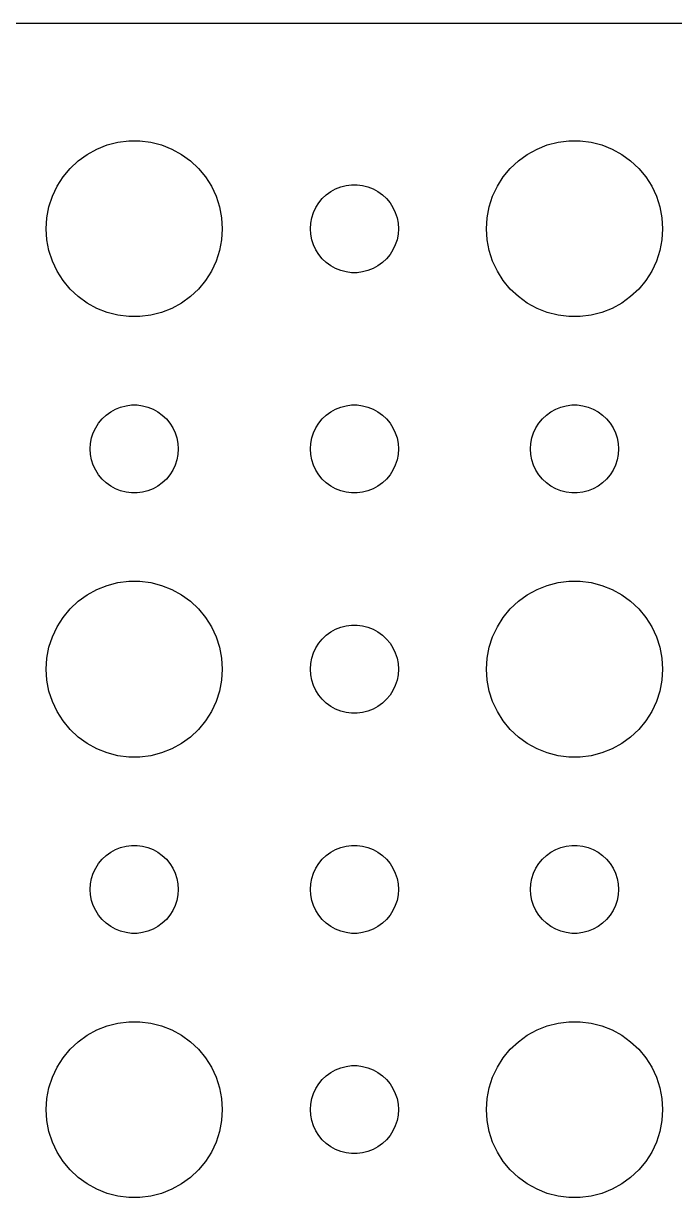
# Model space of a CAD drawing. Header units: metres. Extents: x -74 to 74, y -74 to 74.
# Drawn here: x 33.73 to 55.91, y 34.51 to 74.49 of the extents above; entities that cross this region are included whole.
import ezdxf

# ---------------------------------------------------------------- set-up
doc = ezdxf.new("R2010")
doc.units = ezdxf.units.M

msp = doc.modelspace()

# ---------------------------------------------------------------- linework, layer by layer
for p, q in [((69.8139, 74.4901), (-69.8139, 74.4901)), ((36.5729, 70.3532), (36.9379, 70.4469)), ((36.9379, 70.4469), (37.3116, 70.4941)), ((37.3116, 70.4941), (37.6884, 70.4941)), ((37.6884, 70.4941), (38.0621, 70.4469)), ((38.0621, 70.4469), (38.427, 70.3532)), ((51.5729, 70.3532), (51.9379, 70.4469)), ((51.9379, 70.4469), (52.3116, 70.4941)), ((52.3116, 70.4941), (52.6884, 70.4941)), ((52.6884, 70.4941), (53.0621, 70.4469)), ((53.0621, 70.4469), (53.427, 70.3532)), ((35.5877, 69.8115), (35.8925, 70.033)), ((35.8925, 70.033), (36.2227, 70.2145)), ((36.2227, 70.2145), (36.5729, 70.3532)), ((38.427, 70.3532), (38.7773, 70.2145)), ((38.7773, 70.2145), (39.1075, 70.033)), ((39.1075, 70.033), (39.4123, 69.8115)), ((50.5877, 69.8115), (50.8925, 70.033)), ((50.8925, 70.033), (51.2227, 70.2145)), ((51.2227, 70.2145), (51.5729, 70.3532)), ((53.427, 70.3532), (53.7773, 70.2145)), ((53.7773, 70.2145), (54.1075, 70.033)), ((54.1075, 70.033), (54.4123, 69.8115)), ((35.3131, 69.5536), (35.5877, 69.8115)), ((39.4123, 69.8115), (39.6869, 69.5536)), ((50.3131, 69.5536), (50.5877, 69.8115)), ((54.4123, 69.8115), (54.6869, 69.5536)), ((34.8711, 68.9453), (35.0729, 69.2634)), ((35.0729, 69.2634), (35.3131, 69.5536)), ((39.6869, 69.5536), (39.927, 69.2634)), ((39.927, 69.2634), (40.1289, 68.9453)), ((49.8711, 68.9453), (50.0729, 69.2634)), ((50.0729, 69.2634), (50.3131, 69.5536)), ((54.6869, 69.5536), (54.927, 69.2634)), ((54.927, 69.2634), (55.1289, 68.9453)), ((34.7107, 68.6044), (34.8711, 68.9453)), ((40.1289, 68.9453), (40.2893, 68.6044)), ((44.1963, 68.7665), (44.3613, 68.8572)), ((44.3613, 68.8572), (44.5365, 68.9266)), ((44.5365, 68.9266), (44.7189, 68.9734)), ((44.7189, 68.9734), (44.9058, 68.997)), ((44.9058, 68.997), (45.0942, 68.997)), ((45.0942, 68.997), (45.2811, 68.9734)), ((45.2811, 68.9734), (45.4635, 68.9266)), ((45.4635, 68.9266), (45.6387, 68.8572)), ((45.6387, 68.8572), (45.8037, 68.7665)), ((49.7107, 68.6044), (49.8711, 68.9453)), ((55.1289, 68.9453), (55.2893, 68.6044)), ((34.5942, 68.2461), (34.7107, 68.6044)), ((40.2893, 68.6044), (40.4057, 68.2461)), ((43.6855, 68.2226), (43.7865, 68.3817)), ((43.7865, 68.3817), (43.9065, 68.5268)), ((43.9065, 68.5268), (44.0439, 68.6558)), ((44.0439, 68.6558), (44.1963, 68.7665)), ((45.8037, 68.7665), (45.9561, 68.6558)), ((45.9561, 68.6558), (46.0934, 68.5268)), ((46.0934, 68.5268), (46.2135, 68.3817)), ((46.2135, 68.3817), (46.3145, 68.2226)), ((49.5942, 68.2461), (49.7107, 68.6044)), ((55.2893, 68.6044), (55.4057, 68.2461)), ((34.5237, 67.876), (34.5942, 68.2461)), ((40.4057, 68.2461), (40.4763, 67.876)), ((43.5471, 67.873), (43.6053, 68.0522)), ((43.6053, 68.0522), (43.6855, 68.2226)), ((46.3145, 68.2226), (46.3947, 68.0522)), ((46.3947, 68.0522), (46.4529, 67.873)), ((49.5237, 67.876), (49.5942, 68.2461)), ((55.4057, 68.2461), (55.4763, 67.876)), ((34.5, 67.5), (34.5237, 67.876)), ((40.4763, 67.876), (40.5, 67.5)), ((43.5, 67.5), (43.5118, 67.688)), ((43.5118, 67.688), (43.5471, 67.873)), ((46.4529, 67.873), (46.4882, 67.688)), ((46.4882, 67.688), (46.5, 67.5)), ((49.5, 67.5), (49.5237, 67.876)), ((55.4763, 67.876), (55.5, 67.5)), ((34.5237, 67.124), (34.5, 67.5)), ((40.5, 67.5), (40.4763, 67.124)), ((43.5118, 67.312), (43.5, 67.5)), ((43.5471, 67.127), (43.5118, 67.312)), ((46.4882, 67.312), (46.4529, 67.127)), ((46.5, 67.5), (46.4882, 67.312)), ((49.5237, 67.124), (49.5, 67.5)), ((55.5, 67.5), (55.4763, 67.124)), ((34.5942, 66.7539), (34.5237, 67.124)), ((40.4763, 67.124), (40.4057, 66.7539)), ((43.6053, 66.9478), (43.5471, 67.127)), ((43.6855, 66.7774), (43.6053, 66.9478)), ((43.7865, 66.6183), (43.6855, 66.7774)), ((46.3145, 66.7774), (46.2135, 66.6183)), ((46.3947, 66.9478), (46.3145, 66.7774)), ((46.4529, 67.127), (46.3947, 66.9478)), ((49.5942, 66.7539), (49.5237, 67.124)), ((55.4763, 67.124), (55.4057, 66.7539)), ((34.7107, 66.3956), (34.5942, 66.7539)), ((34.8711, 66.0547), (34.7107, 66.3956)), ((40.2893, 66.3956), (40.1289, 66.0547)), ((40.4057, 66.7539), (40.2893, 66.3956)), ((43.9065, 66.4732), (43.7865, 66.6183)), ((44.0439, 66.3442), (43.9065, 66.4732)), ((46.0934, 66.4732), (45.9561, 66.3442)), ((46.2135, 66.6183), (46.0934, 66.4732)), ((49.7107, 66.3956), (49.5942, 66.7539)), ((49.8711, 66.0547), (49.7107, 66.3956)), ((55.2893, 66.3956), (55.1289, 66.0547)), ((55.4057, 66.7539), (55.2893, 66.3956)), ((35.0729, 65.7366), (34.8711, 66.0547)), ((40.1289, 66.0547), (39.927, 65.7366)), ((44.1963, 66.2335), (44.0439, 66.3442)), ((44.3613, 66.1428), (44.1963, 66.2335)), ((44.5365, 66.0734), (44.3613, 66.1428)), ((44.7189, 66.0266), (44.5365, 66.0734)), ((44.9058, 66.003), (44.7189, 66.0266)), ((45.0942, 66.003), (44.9058, 66.003)), ((45.2811, 66.0266), (45.0942, 66.003)), ((45.4635, 66.0734), (45.2811, 66.0266)), ((45.6387, 66.1428), (45.4635, 66.0734)), ((45.8037, 66.2335), (45.6387, 66.1428)), ((45.9561, 66.3442), (45.8037, 66.2335)), ((50.0729, 65.7366), (49.8711, 66.0547)), ((55.1289, 66.0547), (54.927, 65.7366)), ((35.3131, 65.4464), (35.0729, 65.7366)), ((39.927, 65.7366), (39.6869, 65.4464)), ((50.3131, 65.4464), (50.0729, 65.7366)), ((54.927, 65.7366), (54.6869, 65.4464)), ((35.5877, 65.1885), (35.3131, 65.4464)), ((35.8925, 64.967), (35.5877, 65.1885)), ((39.4123, 65.1885), (39.1075, 64.967)), ((39.6869, 65.4464), (39.4123, 65.1885)), ((50.5877, 65.1885), (50.3131, 65.4464)), ((50.8925, 64.967), (50.5877, 65.1885)), ((54.4123, 65.1885), (54.1075, 64.967)), ((54.6869, 65.4464), (54.4123, 65.1885)), ((36.2227, 64.7855), (35.8925, 64.967)), ((36.5729, 64.6468), (36.2227, 64.7855)), ((38.7773, 64.7855), (38.427, 64.6468)), ((39.1075, 64.967), (38.7773, 64.7855)), ((51.2227, 64.7855), (50.8925, 64.967)), ((51.5729, 64.6468), (51.2227, 64.7855)), ((53.7773, 64.7855), (53.427, 64.6468)), ((54.1075, 64.967), (53.7773, 64.7855)), ((36.9379, 64.5531), (36.5729, 64.6468)), ((37.3116, 64.5059), (36.9379, 64.5531)), ((37.6884, 64.5059), (37.3116, 64.5059)), ((38.0621, 64.5531), (37.6884, 64.5059)), ((38.427, 64.6468), (38.0621, 64.5531)), ((51.9379, 64.5531), (51.5729, 64.6468)), ((52.3116, 64.5059), (51.9379, 64.5531)), ((52.6884, 64.5059), (52.3116, 64.5059)), ((53.0621, 64.5531), (52.6884, 64.5059)), ((53.427, 64.6468), (53.0621, 64.5531)), ((36.5439, 61.1558), (36.6963, 61.2665)), ((36.6963, 61.2665), (36.8613, 61.3572)), ((36.8613, 61.3572), (37.0365, 61.4266)), ((37.0365, 61.4266), (37.2189, 61.4734)), ((37.2189, 61.4734), (37.4058, 61.497)), ((37.4058, 61.497), (37.5942, 61.497)), ((37.5942, 61.497), (37.7811, 61.4734)), ((37.7811, 61.4734), (37.9635, 61.4266)), ((37.9635, 61.4266), (38.1387, 61.3572)), ((38.1387, 61.3572), (38.3037, 61.2665)), ((38.3037, 61.2665), (38.4561, 61.1558)), ((44.0439, 61.1558), (44.1963, 61.2665)), ((44.1963, 61.2665), (44.3613, 61.3572)), ((44.3613, 61.3572), (44.5365, 61.4266)), ((44.5365, 61.4266), (44.7189, 61.4734)), ((44.7189, 61.4734), (44.9058, 61.497)), ((44.9058, 61.497), (45.0942, 61.497)), ((45.0942, 61.497), (45.2811, 61.4734)), ((45.2811, 61.4734), (45.4635, 61.4266)), ((45.4635, 61.4266), (45.6387, 61.3572)), ((45.6387, 61.3572), (45.8037, 61.2665)), ((45.8037, 61.2665), (45.9561, 61.1558)), ((51.5439, 61.1558), (51.6963, 61.2665)), ((51.6963, 61.2665), (51.8613, 61.3572)), ((51.8613, 61.3572), (52.0365, 61.4266)), ((52.0365, 61.4266), (52.2189, 61.4734)), ((52.2189, 61.4734), (52.4058, 61.497)), ((52.4058, 61.497), (52.5942, 61.497)), ((52.5942, 61.497), (52.7811, 61.4734)), ((52.7811, 61.4734), (52.9635, 61.4266)), ((52.9635, 61.4266), (53.1387, 61.3572)), ((53.1387, 61.3572), (53.3037, 61.2665)), ((53.3037, 61.2665), (53.4561, 61.1558)), ((36.1855, 60.7226), (36.2865, 60.8817)), ((36.2865, 60.8817), (36.4065, 61.0268)), ((36.4065, 61.0268), (36.5439, 61.1558)), ((38.4561, 61.1558), (38.5934, 61.0268)), ((38.5934, 61.0268), (38.7135, 60.8817)), ((38.7135, 60.8817), (38.8145, 60.7226)), ((43.6855, 60.7226), (43.7865, 60.8817)), ((43.7865, 60.8817), (43.9065, 61.0268)), ((43.9065, 61.0268), (44.0439, 61.1558)), ((45.9561, 61.1558), (46.0934, 61.0268)), ((46.0934, 61.0268), (46.2135, 60.8817)), ((46.2135, 60.8817), (46.3145, 60.7226)), ((51.1855, 60.7226), (51.2865, 60.8817)), ((51.2865, 60.8817), (51.4065, 61.0268)), ((51.4065, 61.0268), (51.5439, 61.1558)), ((53.4561, 61.1558), (53.5934, 61.0268)), ((53.5934, 61.0268), (53.7135, 60.8817)), ((53.7135, 60.8817), (53.8145, 60.7226)), ((36.0471, 60.373), (36.1053, 60.5522)), ((36.1053, 60.5522), (36.1855, 60.7226)), ((38.8145, 60.7226), (38.8947, 60.5522)), ((38.8947, 60.5522), (38.9529, 60.373)), ((43.5471, 60.373), (43.6053, 60.5522)), ((43.6053, 60.5522), (43.6855, 60.7226)), ((46.3145, 60.7226), (46.3947, 60.5522)), ((46.3947, 60.5522), (46.4529, 60.373)), ((51.0471, 60.373), (51.1053, 60.5522)), ((51.1053, 60.5522), (51.1855, 60.7226)), ((53.8145, 60.7226), (53.8947, 60.5522)), ((53.8947, 60.5522), (53.9529, 60.373)), ((36, 60), (36.0118, 60.188)), ((36.0118, 59.812), (36, 60)), ((36.0118, 60.188), (36.0471, 60.373)), ((38.9529, 60.373), (38.9882, 60.188)), ((38.9882, 60.188), (39, 60)), ((39, 60), (38.9882, 59.812)), ((43.5, 60), (43.5118, 60.188)), ((43.5118, 59.812), (43.5, 60)), ((43.5118, 60.188), (43.5471, 60.373)), ((46.4529, 60.373), (46.4882, 60.188)), ((46.4882, 60.188), (46.5, 60)), ((46.5, 60), (46.4882, 59.812)), ((51, 60), (51.0118, 60.188)), ((51.0118, 59.812), (51, 60)), ((51.0118, 60.188), (51.0471, 60.373)), ((53.9529, 60.373), (53.9882, 60.188)), ((53.9882, 60.188), (54, 60)), ((54, 60), (53.9882, 59.812)), ((36.0471, 59.627), (36.0118, 59.812)), ((36.1053, 59.4478), (36.0471, 59.627)), ((38.9529, 59.627), (38.8947, 59.4478)), ((38.9882, 59.812), (38.9529, 59.627)), ((43.5471, 59.627), (43.5118, 59.812)), ((43.6053, 59.4478), (43.5471, 59.627)), ((46.4529, 59.627), (46.3947, 59.4478)), ((46.4882, 59.812), (46.4529, 59.627)), ((51.0471, 59.627), (51.0118, 59.812)), ((51.1053, 59.4478), (51.0471, 59.627)), ((53.9529, 59.627), (53.8947, 59.4478)), ((53.9882, 59.812), (53.9529, 59.627)), ((36.1855, 59.2774), (36.1053, 59.4478)), ((36.2865, 59.1183), (36.1855, 59.2774)), ((38.8145, 59.2774), (38.7135, 59.1183)), ((38.8947, 59.4478), (38.8145, 59.2774)), ((43.6855, 59.2774), (43.6053, 59.4478)), ((43.7865, 59.1183), (43.6855, 59.2774)), ((46.3145, 59.2774), (46.2135, 59.1183)), ((46.3947, 59.4478), (46.3145, 59.2774)), ((51.1855, 59.2774), (51.1053, 59.4478)), ((51.2865, 59.1183), (51.1855, 59.2774)), ((53.8145, 59.2774), (53.7135, 59.1183)), ((53.8947, 59.4478), (53.8145, 59.2774)), ((36.4065, 58.9732), (36.2865, 59.1183)), ((36.5439, 58.8442), (36.4065, 58.9732)), ((36.6963, 58.7335), (36.5439, 58.8442)), ((38.4561, 58.8442), (38.3037, 58.7335)), ((38.5934, 58.9732), (38.4561, 58.8442)), ((38.7135, 59.1183), (38.5934, 58.9732)), ((43.9065, 58.9732), (43.7865, 59.1183)), ((44.0439, 58.8442), (43.9065, 58.9732)), ((44.1963, 58.7335), (44.0439, 58.8442)), ((45.9561, 58.8442), (45.8037, 58.7335)), ((46.0934, 58.9732), (45.9561, 58.8442)), ((46.2135, 59.1183), (46.0934, 58.9732)), ((51.4065, 58.9732), (51.2865, 59.1183)), ((51.5439, 58.8442), (51.4065, 58.9732)), ((51.6963, 58.7335), (51.5439, 58.8442)), ((53.4561, 58.8442), (53.3037, 58.7335)), ((53.5934, 58.9732), (53.4561, 58.8442)), ((53.7135, 59.1183), (53.5934, 58.9732)), ((36.8613, 58.6428), (36.6963, 58.7335)), ((37.0365, 58.5734), (36.8613, 58.6428)), ((37.2189, 58.5266), (37.0365, 58.5734)), ((37.4058, 58.503), (37.2189, 58.5266)), ((37.5942, 58.503), (37.4058, 58.503)), ((37.7811, 58.5266), (37.5942, 58.503)), ((37.9635, 58.5734), (37.7811, 58.5266)), ((38.1387, 58.6428), (37.9635, 58.5734)), ((38.3037, 58.7335), (38.1387, 58.6428)), ((44.3613, 58.6428), (44.1963, 58.7335)), ((44.5365, 58.5734), (44.3613, 58.6428)), ((44.7189, 58.5266), (44.5365, 58.5734)), ((44.9058, 58.503), (44.7189, 58.5266)), ((45.0942, 58.503), (44.9058, 58.503)), ((45.2811, 58.5266), (45.0942, 58.503)), ((45.4635, 58.5734), (45.2811, 58.5266)), ((45.6387, 58.6428), (45.4635, 58.5734)), ((45.8037, 58.7335), (45.6387, 58.6428)), ((51.8613, 58.6428), (51.6963, 58.7335)), ((52.0365, 58.5734), (51.8613, 58.6428)), ((52.2189, 58.5266), (52.0365, 58.5734)), ((52.4058, 58.503), (52.2189, 58.5266)), ((52.5942, 58.503), (52.4058, 58.503)), ((52.7811, 58.5266), (52.5942, 58.503)), ((52.9635, 58.5734), (52.7811, 58.5266)), ((53.1387, 58.6428), (52.9635, 58.5734)), ((53.3037, 58.7335), (53.1387, 58.6428)), ((35.8925, 55.033), (36.2227, 55.2145)), ((36.2227, 55.2145), (36.5729, 55.3532)), ((36.5729, 55.3532), (36.9379, 55.4469)), ((36.9379, 55.4469), (37.3116, 55.4941)), ((37.3116, 55.4941), (37.6884, 55.4941)), ((37.6884, 55.4941), (38.0621, 55.4469)), ((38.0621, 55.4469), (38.427, 55.3532)), ((38.427, 55.3532), (38.7773, 55.2145)), ((38.7773, 55.2145), (39.1075, 55.033)), ((50.8925, 55.033), (51.2227, 55.2145)), ((51.2227, 55.2145), (51.5729, 55.3532)), ((51.5729, 55.3532), (51.9379, 55.4469)), ((51.9379, 55.4469), (52.3116, 55.4941)), ((52.3116, 55.4941), (52.6884, 55.4941)), ((52.6884, 55.4941), (53.0621, 55.4469)), ((53.0621, 55.4469), (53.427, 55.3532)), ((53.427, 55.3532), (53.7773, 55.2145)), ((53.7773, 55.2145), (54.1075, 55.033)), ((35.3131, 54.5536), (35.5877, 54.8115)), ((35.5877, 54.8115), (35.8925, 55.033)), ((39.1075, 55.033), (39.4123, 54.8115)), ((39.4123, 54.8115), (39.6869, 54.5536)), ((50.3131, 54.5536), (50.5877, 54.8115)), ((50.5877, 54.8115), (50.8925, 55.033)), ((54.1075, 55.033), (54.4123, 54.8115)), ((54.4123, 54.8115), (54.6869, 54.5536)), ((35.0729, 54.2634), (35.3131, 54.5536)), ((39.6869, 54.5536), (39.927, 54.2634)), ((50.0729, 54.2634), (50.3131, 54.5536)), ((54.6869, 54.5536), (54.927, 54.2634)), ((34.8711, 53.9453), (35.0729, 54.2634)), ((39.927, 54.2634), (40.1289, 53.9453)), ((44.7189, 53.9734), (44.9058, 53.997)), ((44.9058, 53.997), (45.0942, 53.997)), ((45.0942, 53.997), (45.2811, 53.9734)), ((49.8711, 53.9453), (50.0729, 54.2634)), ((54.927, 54.2634), (55.1289, 53.9453)), ((34.5942, 53.2461), (34.7107, 53.6044)), ((34.7107, 53.6044), (34.8711, 53.9453)), ((40.1289, 53.9453), (40.2893, 53.6044)), ((40.2893, 53.6044), (40.4057, 53.2461)), ((43.9065, 53.5268), (44.0439, 53.6558)), ((44.0439, 53.6558), (44.1963, 53.7665)), ((44.1963, 53.7665), (44.3613, 53.8572)), ((44.3613, 53.8572), (44.5365, 53.9266)), ((44.5365, 53.9266), (44.7189, 53.9734)), ((45.2811, 53.9734), (45.4635, 53.9266)), ((45.4635, 53.9266), (45.6387, 53.8572)), ((45.6387, 53.8572), (45.8037, 53.7665)), ((45.8037, 53.7665), (45.9561, 53.6558)), ((45.9561, 53.6558), (46.0934, 53.5268)), ((49.5942, 53.2461), (49.7107, 53.6044)), ((49.7107, 53.6044), (49.8711, 53.9453)), ((55.1289, 53.9453), (55.2893, 53.6044)), ((55.2893, 53.6044), (55.4057, 53.2461)), ((34.5237, 52.876), (34.5942, 53.2461)), ((40.4057, 53.2461), (40.4763, 52.876)), ((43.6053, 53.0522), (43.6855, 53.2226)), ((43.6855, 53.2226), (43.7865, 53.3817)), ((43.7865, 53.3817), (43.9065, 53.5268)), ((46.0934, 53.5268), (46.2135, 53.3817)), ((46.2135, 53.3817), (46.3145, 53.2226)), ((46.3145, 53.2226), (46.3947, 53.0522)), ((49.5237, 52.876), (49.5942, 53.2461)), ((55.4057, 53.2461), (55.4763, 52.876)), ((34.5, 52.5), (34.5237, 52.876)), ((40.4763, 52.876), (40.5, 52.5)), ((43.5118, 52.688), (43.5471, 52.873)), ((43.5471, 52.873), (43.6053, 53.0522)), ((46.3947, 53.0522), (46.4529, 52.873)), ((46.4529, 52.873), (46.4882, 52.688)), ((49.5, 52.5), (49.5237, 52.876)), ((55.4763, 52.876), (55.5, 52.5)), ((34.5237, 52.124), (34.5, 52.5)), ((40.5, 52.5), (40.4763, 52.124)), ((43.5, 52.5), (43.5118, 52.688)), ((43.5118, 52.312), (43.5, 52.5)), ((46.4882, 52.688), (46.5, 52.5)), ((46.5, 52.5), (46.4882, 52.312)), ((49.5237, 52.124), (49.5, 52.5)), ((55.5, 52.5), (55.4763, 52.124)), ((34.5942, 51.7539), (34.5237, 52.124)), ((40.4763, 52.124), (40.4057, 51.7539)), ((43.5471, 52.127), (43.5118, 52.312)), ((43.6053, 51.9478), (43.5471, 52.127)), ((46.4529, 52.127), (46.3947, 51.9478)), ((46.4882, 52.312), (46.4529, 52.127)), ((49.5942, 51.7539), (49.5237, 52.124)), ((55.4763, 52.124), (55.4057, 51.7539)), ((34.7107, 51.3956), (34.5942, 51.7539)), ((40.4057, 51.7539), (40.2893, 51.3956)), ((43.6855, 51.7774), (43.6053, 51.9478)), ((43.7865, 51.6183), (43.6855, 51.7774)), ((43.9065, 51.4732), (43.7865, 51.6183)), ((46.2135, 51.6183), (46.0934, 51.4732)), ((46.3145, 51.7774), (46.2135, 51.6183)), ((46.3947, 51.9478), (46.3145, 51.7774)), ((49.7107, 51.3956), (49.5942, 51.7539)), ((55.4057, 51.7539), (55.2893, 51.3956)), ((34.8711, 51.0547), (34.7107, 51.3956)), ((40.2893, 51.3956), (40.1289, 51.0547)), ((44.0439, 51.3442), (43.9065, 51.4732)), ((44.1963, 51.2335), (44.0439, 51.3442)), ((44.3613, 51.1428), (44.1963, 51.2335)), ((45.8037, 51.2335), (45.6387, 51.1428)), ((45.9561, 51.3442), (45.8037, 51.2335)), ((46.0934, 51.4732), (45.9561, 51.3442)), ((49.8711, 51.0547), (49.7107, 51.3956)), ((55.2893, 51.3956), (55.1289, 51.0547)), ((35.0729, 50.7366), (34.8711, 51.0547)), ((40.1289, 51.0547), (39.927, 50.7366)), ((44.5365, 51.0734), (44.3613, 51.1428)), ((44.7189, 51.0266), (44.5365, 51.0734)), ((44.9058, 51.003), (44.7189, 51.0266)), ((45.0942, 51.003), (44.9058, 51.003)), ((45.2811, 51.0266), (45.0942, 51.003)), ((45.4635, 51.0734), (45.2811, 51.0266)), ((45.6387, 51.1428), (45.4635, 51.0734)), ((50.0729, 50.7366), (49.8711, 51.0547)), ((55.1289, 51.0547), (54.927, 50.7366)), ((35.3131, 50.4464), (35.0729, 50.7366)), ((35.5877, 50.1885), (35.3131, 50.4464)), ((39.6869, 50.4464), (39.4123, 50.1885)), ((39.927, 50.7366), (39.6869, 50.4464)), ((50.3131, 50.4464), (50.0729, 50.7366)), ((50.5877, 50.1885), (50.3131, 50.4464)), ((54.6869, 50.4464), (54.4123, 50.1885)), ((54.927, 50.7366), (54.6869, 50.4464)), ((35.8925, 49.967), (35.5877, 50.1885)), ((39.4123, 50.1885), (39.1075, 49.967)), ((50.8925, 49.967), (50.5877, 50.1885)), ((54.4123, 50.1885), (54.1075, 49.967)), ((36.2227, 49.7855), (35.8925, 49.967)), ((36.5729, 49.6468), (36.2227, 49.7855)), ((36.9379, 49.5531), (36.5729, 49.6468)), ((38.427, 49.6468), (38.0621, 49.5531)), ((38.7773, 49.7855), (38.427, 49.6468)), ((39.1075, 49.967), (38.7773, 49.7855)), ((51.2227, 49.7855), (50.8925, 49.967)), ((51.5729, 49.6468), (51.2227, 49.7855)), ((51.9379, 49.5531), (51.5729, 49.6468)), ((53.427, 49.6468), (53.0621, 49.5531)), ((53.7773, 49.7855), (53.427, 49.6468)), ((54.1075, 49.967), (53.7773, 49.7855)), ((37.3116, 49.5059), (36.9379, 49.5531)), ((37.6884, 49.5059), (37.3116, 49.5059)), ((38.0621, 49.5531), (37.6884, 49.5059)), ((52.3116, 49.5059), (51.9379, 49.5531)), ((52.6884, 49.5059), (52.3116, 49.5059)), ((53.0621, 49.5531), (52.6884, 49.5059)), ((36.8613, 46.3572), (37.0365, 46.4266)), ((37.0365, 46.4266), (37.2189, 46.4734)), ((37.2189, 46.4734), (37.4058, 46.497)), ((37.4058, 46.497), (37.5942, 46.497)), ((37.5942, 46.497), (37.7811, 46.4734)), ((37.7811, 46.4734), (37.9635, 46.4266)), ((37.9635, 46.4266), (38.1387, 46.3572)), ((44.3613, 46.3572), (44.5365, 46.4266)), ((44.5365, 46.4266), (44.7189, 46.4734)), ((44.7189, 46.4734), (44.9058, 46.497)), ((44.9058, 46.497), (45.0942, 46.497)), ((45.0942, 46.497), (45.2811, 46.4734)), ((45.2811, 46.4734), (45.4635, 46.4266)), ((45.4635, 46.4266), (45.6387, 46.3572)), ((51.8613, 46.3572), (52.0365, 46.4266)), ((52.0365, 46.4266), (52.2189, 46.4734)), ((52.2189, 46.4734), (52.4058, 46.497)), ((52.4058, 46.497), (52.5942, 46.497)), ((52.5942, 46.497), (52.7811, 46.4734)), ((52.7811, 46.4734), (52.9635, 46.4266)), ((52.9635, 46.4266), (53.1387, 46.3572)), ((36.2865, 45.8817), (36.4065, 46.0268)), ((36.4065, 46.0268), (36.5439, 46.1558)), ((36.5439, 46.1558), (36.6963, 46.2665)), ((36.6963, 46.2665), (36.8613, 46.3572)), ((38.1387, 46.3572), (38.3037, 46.2665)), ((38.3037, 46.2665), (38.4561, 46.1558)), ((38.4561, 46.1558), (38.5934, 46.0268)), ((38.5934, 46.0268), (38.7135, 45.8817)), ((43.7865, 45.8817), (43.9065, 46.0268)), ((43.9065, 46.0268), (44.0439, 46.1558)), ((44.0439, 46.1558), (44.1963, 46.2665)), ((44.1963, 46.2665), (44.3613, 46.3572)), ((45.6387, 46.3572), (45.8037, 46.2665)), ((45.8037, 46.2665), (45.9561, 46.1558)), ((45.9561, 46.1558), (46.0934, 46.0268)), ((46.0934, 46.0268), (46.2135, 45.8817)), ((51.2865, 45.8817), (51.4065, 46.0268)), ((51.4065, 46.0268), (51.5439, 46.1558)), ((51.5439, 46.1558), (51.6963, 46.2665)), ((51.6963, 46.2665), (51.8613, 46.3572)), ((53.1387, 46.3572), (53.3037, 46.2665)), ((53.3037, 46.2665), (53.4561, 46.1558)), ((53.4561, 46.1558), (53.5934, 46.0268)), ((53.5934, 46.0268), (53.7135, 45.8817)), ((36.1053, 45.5522), (36.1855, 45.7226)), ((36.1855, 45.7226), (36.2865, 45.8817)), ((38.7135, 45.8817), (38.8145, 45.7226)), ((38.8145, 45.7226), (38.8947, 45.5522)), ((43.6053, 45.5522), (43.6855, 45.7226)), ((43.6855, 45.7226), (43.7865, 45.8817)), ((46.2135, 45.8817), (46.3145, 45.7226)), ((46.3145, 45.7226), (46.3947, 45.5522)), ((51.1053, 45.5522), (51.1855, 45.7226)), ((51.1855, 45.7226), (51.2865, 45.8817)), ((53.7135, 45.8817), (53.8145, 45.7226)), ((53.8145, 45.7226), (53.8947, 45.5522)), ((36, 45), (36.0118, 45.188)), ((36.0118, 45.188), (36.0471, 45.373)), ((36.0471, 45.373), (36.1053, 45.5522)), ((38.8947, 45.5522), (38.9529, 45.373)), ((38.9529, 45.373), (38.9882, 45.188)), ((38.9882, 45.188), (39, 45)), ((43.5, 45), (43.5118, 45.188)), ((43.5118, 45.188), (43.5471, 45.373)), ((43.5471, 45.373), (43.6053, 45.5522)), ((46.3947, 45.5522), (46.4529, 45.373)), ((46.4529, 45.373), (46.4882, 45.188)), ((46.4882, 45.188), (46.5, 45)), ((51, 45), (51.0118, 45.188)), ((51.0118, 45.188), (51.0471, 45.373)), ((51.0471, 45.373), (51.1053, 45.5522)), ((53.8947, 45.5522), (53.9529, 45.373)), ((53.9529, 45.373), (53.9882, 45.188)), ((53.9882, 45.188), (54, 45)), ((36.0118, 44.812), (36, 45)), ((36.0471, 44.627), (36.0118, 44.812)), ((38.9882, 44.812), (38.9529, 44.627)), ((39, 45), (38.9882, 44.812)), ((43.5118, 44.812), (43.5, 45)), ((43.5471, 44.627), (43.5118, 44.812)), ((46.4882, 44.812), (46.4529, 44.627)), ((46.5, 45), (46.4882, 44.812)), ((51.0118, 44.812), (51, 45)), ((51.0471, 44.627), (51.0118, 44.812)), ((53.9882, 44.812), (53.9529, 44.627)), ((54, 45), (53.9882, 44.812)), ((36.1053, 44.4478), (36.0471, 44.627)), ((36.1855, 44.2774), (36.1053, 44.4478)), ((38.8947, 44.4478), (38.8145, 44.2774)), ((38.9529, 44.627), (38.8947, 44.4478)), ((43.6053, 44.4478), (43.5471, 44.627)), ((43.6855, 44.2774), (43.6053, 44.4478)), ((46.3947, 44.4478), (46.3145, 44.2774)), ((46.4529, 44.627), (46.3947, 44.4478)), ((51.1053, 44.4478), (51.0471, 44.627)), ((51.1855, 44.2774), (51.1053, 44.4478)), ((53.8947, 44.4478), (53.8145, 44.2774)), ((53.9529, 44.627), (53.8947, 44.4478)), ((36.2865, 44.1183), (36.1855, 44.2774)), ((36.4065, 43.9732), (36.2865, 44.1183)), ((38.7135, 44.1183), (38.5934, 43.9732)), ((38.8145, 44.2774), (38.7135, 44.1183)), ((43.7865, 44.1183), (43.6855, 44.2774)), ((43.9065, 43.9732), (43.7865, 44.1183)), ((46.2135, 44.1183), (46.0934, 43.9732)), ((46.3145, 44.2774), (46.2135, 44.1183)), ((51.2865, 44.1183), (51.1855, 44.2774)), ((51.4065, 43.9732), (51.2865, 44.1183)), ((53.7135, 44.1183), (53.5934, 43.9732)), ((53.8145, 44.2774), (53.7135, 44.1183)), ((36.5439, 43.8442), (36.4065, 43.9732)), ((36.6963, 43.7335), (36.5439, 43.8442)), ((36.8613, 43.6428), (36.6963, 43.7335)), ((37.0365, 43.5734), (36.8613, 43.6428)), ((38.1387, 43.6428), (37.9635, 43.5734)), ((38.3037, 43.7335), (38.1387, 43.6428)), ((38.4561, 43.8442), (38.3037, 43.7335)), ((38.5934, 43.9732), (38.4561, 43.8442)), ((44.0439, 43.8442), (43.9065, 43.9732)), ((44.1963, 43.7335), (44.0439, 43.8442)), ((44.3613, 43.6428), (44.1963, 43.7335)), ((44.5365, 43.5734), (44.3613, 43.6428)), ((45.6387, 43.6428), (45.4635, 43.5734)), ((45.8037, 43.7335), (45.6387, 43.6428)), ((45.9561, 43.8442), (45.8037, 43.7335)), ((46.0934, 43.9732), (45.9561, 43.8442)), ((51.5439, 43.8442), (51.4065, 43.9732)), ((51.6963, 43.7335), (51.5439, 43.8442)), ((51.8613, 43.6428), (51.6963, 43.7335)), ((52.0365, 43.5734), (51.8613, 43.6428)), ((53.1387, 43.6428), (52.9635, 43.5734)), ((53.3037, 43.7335), (53.1387, 43.6428)), ((53.4561, 43.8442), (53.3037, 43.7335)), ((53.5934, 43.9732), (53.4561, 43.8442)), ((37.2189, 43.5266), (37.0365, 43.5734)), ((37.4058, 43.503), (37.2189, 43.5266)), ((37.5942, 43.503), (37.4058, 43.503)), ((37.7811, 43.5266), (37.5942, 43.503)), ((37.9635, 43.5734), (37.7811, 43.5266)), ((44.7189, 43.5266), (44.5365, 43.5734)), ((44.9058, 43.503), (44.7189, 43.5266)), ((45.0942, 43.503), (44.9058, 43.503)), ((45.2811, 43.5266), (45.0942, 43.503)), ((45.4635, 43.5734), (45.2811, 43.5266)), ((52.2189, 43.5266), (52.0365, 43.5734)), ((52.4058, 43.503), (52.2189, 43.5266)), ((52.5942, 43.503), (52.4058, 43.503)), ((52.7811, 43.5266), (52.5942, 43.503)), ((52.9635, 43.5734), (52.7811, 43.5266)), ((36.5729, 40.3532), (36.9379, 40.4469)), ((36.9379, 40.4469), (37.3116, 40.4941)), ((37.3116, 40.4941), (37.6884, 40.4941)), ((37.6884, 40.4941), (38.0621, 40.4469)), ((38.0621, 40.4469), (38.427, 40.3532)), ((51.5729, 40.3532), (51.9379, 40.4469)), ((51.9379, 40.4469), (52.3116, 40.4941)), ((52.3116, 40.4941), (52.6884, 40.4941)), ((52.6884, 40.4941), (53.0621, 40.4469)), ((53.0621, 40.4469), (53.427, 40.3532)), ((35.5877, 39.8115), (35.8925, 40.033)), ((35.8925, 40.033), (36.2227, 40.2145)), ((36.2227, 40.2145), (36.5729, 40.3532)), ((38.427, 40.3532), (38.7773, 40.2145)), ((38.7773, 40.2145), (39.1075, 40.033)), ((39.1075, 40.033), (39.4123, 39.8115)), ((50.5877, 39.8115), (50.8925, 40.033)), ((50.8925, 40.033), (51.2227, 40.2145)), ((51.2227, 40.2145), (51.5729, 40.3532)), ((53.427, 40.3532), (53.7773, 40.2145)), ((53.7773, 40.2145), (54.1075, 40.033)), ((54.1075, 40.033), (54.4123, 39.8115)), ((35.3131, 39.5536), (35.5877, 39.8115)), ((39.4123, 39.8115), (39.6869, 39.5536)), ((50.3131, 39.5536), (50.5877, 39.8115)), ((54.4123, 39.8115), (54.6869, 39.5536)), ((34.8711, 38.9453), (35.0729, 39.2634)), ((35.0729, 39.2634), (35.3131, 39.5536)), ((39.6869, 39.5536), (39.927, 39.2634)), ((39.927, 39.2634), (40.1289, 38.9453)), ((49.8711, 38.9453), (50.0729, 39.2634)), ((50.0729, 39.2634), (50.3131, 39.5536)), ((54.6869, 39.5536), (54.927, 39.2634)), ((54.927, 39.2634), (55.1289, 38.9453)), ((34.7107, 38.6044), (34.8711, 38.9453)), ((40.1289, 38.9453), (40.2893, 38.6044)), ((44.1963, 38.7665), (44.3613, 38.8572)), ((44.3613, 38.8572), (44.5365, 38.9266)), ((44.5365, 38.9266), (44.7189, 38.9734)), ((44.7189, 38.9734), (44.9058, 38.997)), ((44.9058, 38.997), (45.0942, 38.997)), ((45.0942, 38.997), (45.2811, 38.9734)), ((45.2811, 38.9734), (45.4635, 38.9266)), ((45.4635, 38.9266), (45.6387, 38.8572)), ((45.6387, 38.8572), (45.8037, 38.7665)), ((49.7107, 38.6044), (49.8711, 38.9453)), ((55.1289, 38.9453), (55.2893, 38.6044)), ((34.5942, 38.2461), (34.7107, 38.6044)), ((40.2893, 38.6044), (40.4057, 38.2461)), ((43.7865, 38.3817), (43.9065, 38.5268)), ((43.9065, 38.5268), (44.0439, 38.6558)), ((44.0439, 38.6558), (44.1963, 38.7665)), ((45.8037, 38.7665), (45.9561, 38.6558)), ((45.9561, 38.6558), (46.0934, 38.5268)), ((46.0934, 38.5268), (46.2135, 38.3817)), ((49.5942, 38.2461), (49.7107, 38.6044)), ((55.2893, 38.6044), (55.4057, 38.2461)), ((34.5237, 37.876), (34.5942, 38.2461)), ((40.4057, 38.2461), (40.4763, 37.876)), ((43.5471, 37.873), (43.6053, 38.0522)), ((43.6053, 38.0522), (43.6855, 38.2226)), ((43.6855, 38.2226), (43.7865, 38.3817)), ((46.2135, 38.3817), (46.3145, 38.2226)), ((46.3145, 38.2226), (46.3947, 38.0522)), ((46.3947, 38.0522), (46.4529, 37.873)), ((49.5237, 37.876), (49.5942, 38.2461)), ((55.4057, 38.2461), (55.4763, 37.876)), ((34.5, 37.5), (34.5237, 37.876)), ((40.4763, 37.876), (40.5, 37.5)), ((43.5, 37.5), (43.5118, 37.688)), ((43.5118, 37.688), (43.5471, 37.873)), ((46.4529, 37.873), (46.4882, 37.688)), ((46.4882, 37.688), (46.5, 37.5)), ((49.5, 37.5), (49.5237, 37.876)), ((55.4763, 37.876), (55.5, 37.5)), ((34.5237, 37.124), (34.5, 37.5)), ((40.5, 37.5), (40.4763, 37.124)), ((43.5118, 37.312), (43.5, 37.5)), ((43.5471, 37.127), (43.5118, 37.312)), ((46.4882, 37.312), (46.4529, 37.127)), ((46.5, 37.5), (46.4882, 37.312)), ((49.5237, 37.124), (49.5, 37.5)), ((55.5, 37.5), (55.4763, 37.124)), ((34.5942, 36.7539), (34.5237, 37.124)), ((40.4763, 37.124), (40.4057, 36.7539)), ((43.6053, 36.9478), (43.5471, 37.127)), ((43.6855, 36.7774), (43.6053, 36.9478)), ((46.3947, 36.9478), (46.3145, 36.7774)), ((46.4529, 37.127), (46.3947, 36.9478)), ((49.5942, 36.7539), (49.5237, 37.124)), ((55.4763, 37.124), (55.4057, 36.7539)), ((34.7107, 36.3956), (34.5942, 36.7539)), ((34.8711, 36.0547), (34.7107, 36.3956)), ((40.2893, 36.3956), (40.1289, 36.0547)), ((40.4057, 36.7539), (40.2893, 36.3956)), ((43.7865, 36.6183), (43.6855, 36.7774)), ((43.9065, 36.4732), (43.7865, 36.6183)), ((44.0439, 36.3442), (43.9065, 36.4732)), ((46.0934, 36.4732), (45.9561, 36.3442)), ((46.2135, 36.6183), (46.0934, 36.4732)), ((46.3145, 36.7774), (46.2135, 36.6183)), ((49.7107, 36.3956), (49.5942, 36.7539)), ((49.8711, 36.0547), (49.7107, 36.3956)), ((55.2893, 36.3956), (55.1289, 36.0547)), ((55.4057, 36.7539), (55.2893, 36.3956)), ((35.0729, 35.7366), (34.8711, 36.0547)), ((40.1289, 36.0547), (39.927, 35.7366)), ((44.1963, 36.2335), (44.0439, 36.3442)), ((44.3613, 36.1428), (44.1963, 36.2335)), ((44.5365, 36.0734), (44.3613, 36.1428)), ((44.7189, 36.0266), (44.5365, 36.0734)), ((44.9058, 36.003), (44.7189, 36.0266)), ((45.0942, 36.003), (44.9058, 36.003)), ((45.2811, 36.0266), (45.0942, 36.003)), ((45.4635, 36.0734), (45.2811, 36.0266)), ((45.6387, 36.1428), (45.4635, 36.0734)), ((45.8037, 36.2335), (45.6387, 36.1428)), ((45.9561, 36.3442), (45.8037, 36.2335)), ((50.0729, 35.7366), (49.8711, 36.0547)), ((55.1289, 36.0547), (54.927, 35.7366)), ((35.3131, 35.4464), (35.0729, 35.7366)), ((39.927, 35.7366), (39.6869, 35.4464)), ((50.3131, 35.4464), (50.0729, 35.7366)), ((54.927, 35.7366), (54.6869, 35.4464)), ((35.5877, 35.1885), (35.3131, 35.4464)), ((35.8925, 34.967), (35.5877, 35.1885)), ((39.4123, 35.1885), (39.1075, 34.967)), ((39.6869, 35.4464), (39.4123, 35.1885)), ((50.5877, 35.1885), (50.3131, 35.4464)), ((50.8925, 34.967), (50.5877, 35.1885)), ((54.4123, 35.1885), (54.1075, 34.967)), ((54.6869, 35.4464), (54.4123, 35.1885)), ((36.2227, 34.7855), (35.8925, 34.967)), ((39.1075, 34.967), (38.7773, 34.7855)), ((51.2227, 34.7855), (50.8925, 34.967)), ((54.1075, 34.967), (53.7773, 34.7855)), ((36.5729, 34.6468), (36.2227, 34.7855)), ((36.9379, 34.5531), (36.5729, 34.6468)), ((37.3116, 34.5059), (36.9379, 34.5531)), ((37.6884, 34.5059), (37.3116, 34.5059)), ((38.0621, 34.5531), (37.6884, 34.5059)), ((38.427, 34.6468), (38.0621, 34.5531)), ((38.7773, 34.7855), (38.427, 34.6468)), ((51.5729, 34.6468), (51.2227, 34.7855)), ((51.9379, 34.5531), (51.5729, 34.6468)), ((52.3116, 34.5059), (51.9379, 34.5531)), ((52.6884, 34.5059), (52.3116, 34.5059)), ((53.0621, 34.5531), (52.6884, 34.5059)), ((53.427, 34.6468), (53.0621, 34.5531)), ((53.7773, 34.7855), (53.427, 34.6468))]:
    msp.add_line(p, q)

doc.saveas('drawing.dxf')
